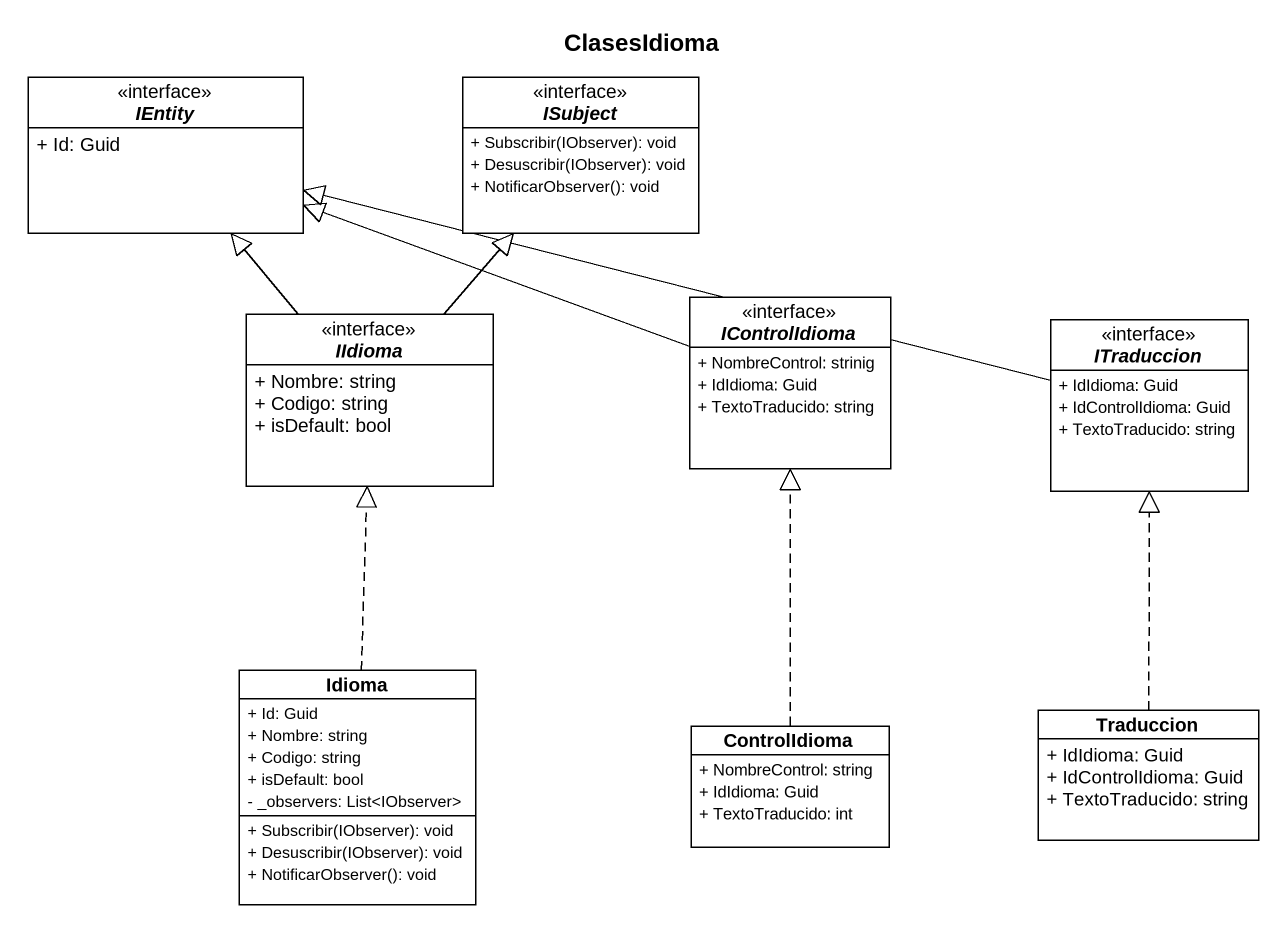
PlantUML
@startuml
title ClasesIdioma
hide circle
hide empty members
skinparam classAttributeIconSize 0
interface IEntity {
  + Id: Guid
}
interface ISubject {
  + Subscribir(IObserver): void
  + Desuscribir(IObserver): void
  + NotificarObserver(): void
}
interface IIdioma {
  + Nombre: string
  + Codigo: string
  + isDefault: bool
}
interface IControlIdioma {
  + NombreControl: strinig
  + IdIdioma: Guid
  + TextoTraducido: string
}
interface ITraduccion {
  + IdIdioma: Guid
  + IdControlIdioma: Guid
  + TextoTraducido: string
}
class Idioma {
  + Id: Guid
  + Nombre: string
  + Codigo: string
  + isDefault: bool
  - _observers: List<IObserver>
  + Subscribir(IObserver): void
  + Desuscribir(IObserver): void
  + NotificarObserver(): void
}
class ControlIdioma {
  + NombreControl: string
  + IdIdioma: Guid
  + TextoTraducido: int
}
class Traduccion {
  + IdIdioma: Guid
  + IdControlIdioma: Guid
  + TextoTraducido: string
}
IIdioma -up-|> IEntity
IIdioma -up-|> ISubject
IControlIdioma -left-|> IEntity
ITraduccion -left-|> IEntity
Idioma .up.|> IIdioma
ControlIdioma .up.|> IControlIdioma
Traduccion .up.|> ITraduccion
@enduml
